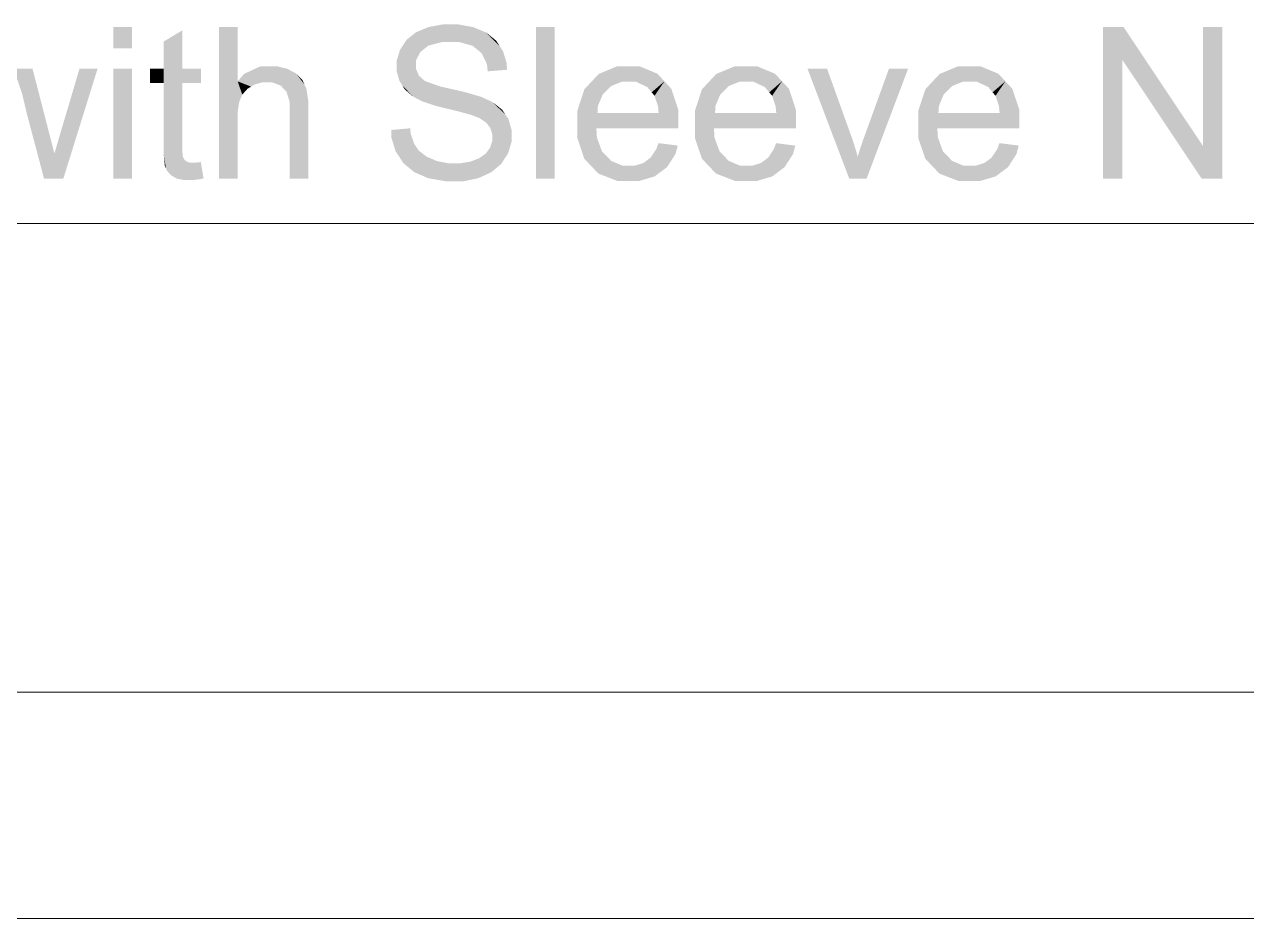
# Model space of a CAD drawing. Header units: millimetres. Extents: x 2 to 579, y 1 to 405.
# Drawn here: x 172.63 to 189.61, y 78.57 to 90.99 of the extents above; entities that cross this region are included whole.
import ezdxf

# ---------------------------------------------------------------- set-up
doc = ezdxf.new("R2010")
doc.units = ezdxf.units.MM
doc.linetypes.add('XKITLINE00', pattern=[0])
doc.layers.add('GraphicObject', color=6, linetype='Continuous', lineweight=0)
doc.layers.add('LinkedObject', color=7, linetype='Continuous', lineweight=0)

# ---------------------------------------------------------------- blocks, each defined once
blk = doc.blocks.new('*A3')
at = {"layer": 'GraphicObject', "color": 3, "linetype": 'XKITLINE00', "lineweight": 0}
blk.add_line((113.014, 78.569), (247.574, 78.569), dxfattribs=at)
blk = doc.blocks.new('*A4')
at = {"layer": 'LinkedObject'}
for points in [[(174.126, 90.955), (173.867, 90.658), (173.867, 90.955)], [(174.126, 90.658), (173.867, 90.658), (174.126, 90.955)], [(174.825, 90.909), (174.566, 90.376), (174.566, 90.754)], [(174.566, 90.376), (174.825, 90.909), (174.566, 90.176)], [(174.825, 90.376), (174.566, 90.176), (174.825, 90.909)], [(175.594, 90.955), (175.335, 88.849), (175.335, 90.955)], [(175.594, 90.2), (175.335, 88.849), (175.594, 90.955)], [(178.073, 90.883), (178.188, 90.652), (177.941, 90.778)], [(178.246, 90.698), (178.073, 90.883), (178.16, 90.919)], [(178.188, 90.652), (178.073, 90.883), (178.246, 90.698)], [(178.247, 90.955), (178.43, 90.745), (178.16, 90.919)], [(178.16, 90.919), (178.43, 90.745), (178.246, 90.698)], [(178.44, 90.991), (178.43, 90.745), (178.247, 90.955)], [(178.546, 90.991), (178.43, 90.745), (178.44, 90.991)], [(178.43, 90.745), (178.546, 90.991), (178.556, 90.745)], [(178.546, 90.991), (178.678, 90.745), (178.556, 90.745)], [(178.869, 90.953), (178.546, 90.991), (178.663, 90.991)], [(178.958, 90.916), (178.546, 90.991), (178.869, 90.953)], [(178.861, 90.694), (178.546, 90.991), (178.958, 90.916)], [(178.678, 90.745), (178.546, 90.991), (178.861, 90.694)], [(178.958, 90.916), (178.923, 90.642), (178.861, 90.694)], [(179.048, 90.878), (178.923, 90.642), (178.958, 90.916)], [(178.923, 90.642), (179.048, 90.878), (178.985, 90.591)], [(178.985, 90.591), (179.048, 90.878), (179.233, 90.693)], [(179.233, 90.693), (179.048, 90.878), (179.185, 90.767)], [(180, 90.955), (179.741, 88.849), (179.741, 90.955)], [(180, 88.849), (179.741, 88.849), (180, 90.955)], [(187.619, 90.955), (187.887, 90.502), (187.619, 88.849)], [(187.887, 90.502), (187.619, 90.955), (187.905, 90.955)], [(187.887, 90.502), (187.905, 90.955), (188.991, 88.849)], [(188.991, 88.849), (187.905, 90.955), (189.009, 89.302)], [(189.277, 90.955), (189.009, 89.302), (189.009, 90.955)], [(189.277, 88.849), (189.009, 89.302), (189.277, 90.955)], [(177.896, 90.708), (177.805, 90.41), (177.85, 90.639)], [(178.131, 90.606), (177.805, 90.41), (177.896, 90.708)], [(177.941, 90.778), (178.188, 90.652), (177.896, 90.708)], [(177.896, 90.708), (178.188, 90.652), (178.131, 90.606)], [(177.85, 90.639), (177.805, 90.41), (177.805, 90.49)], [(178.073, 90.494), (177.805, 90.41), (178.131, 90.606)], [(179.233, 90.693), (179.058, 90.44), (178.985, 90.591)], [(179.281, 90.62), (179.058, 90.44), (179.233, 90.693)], [(179.333, 90.454), (179.058, 90.44), (179.281, 90.62)], [(172.743, 90.376), (172.6, 90.024), (172.48, 90.376)], [(172.6, 90.024), (172.743, 90.376), (172.661, 89.762)], [(172.661, 89.762), (172.743, 90.376), (172.972, 89.489)], [(173.647, 90.376), (173.134, 89.493), (173.396, 90.376)], [(173.171, 88.849), (173.134, 89.493), (173.647, 90.376)], [(174.126, 90.376), (173.867, 88.849), (173.867, 90.376)], [(174.126, 88.849), (173.867, 88.849), (174.126, 90.376)], [(174.375, 90.376), (174.566, 90.176), (174.375, 90.176)], [(174.566, 90.376), (174.566, 90.176), (174.375, 90.376)], [(174.825, 90.176), (174.566, 90.176), (174.825, 90.376)], [(175.082, 90.176), (174.825, 90.376), (175.082, 90.376)], [(174.825, 90.176), (174.825, 90.376), (175.082, 90.176)], [(175.912, 90.41), (175.594, 90.2), (175.684, 90.305)], [(176.05, 90.41), (175.594, 90.2), (175.912, 90.41)], [(175.939, 90.187), (175.594, 90.2), (176.05, 90.41)], [(175.939, 90.187), (176.05, 90.41), (175.996, 90.187)], [(175.996, 90.187), (176.05, 90.41), (176.072, 90.187)], [(176.05, 90.41), (176.191, 90.142), (176.072, 90.187)], [(176.134, 90.41), (176.191, 90.142), (176.05, 90.41)], [(176.281, 90.376), (176.191, 90.142), (176.134, 90.41)], [(176.343, 90.343), (176.191, 90.142), (176.281, 90.376)], [(177.805, 90.41), (178.073, 90.494), (178.073, 90.428)], [(178.073, 90.372), (177.805, 90.41), (178.073, 90.428)], [(177.805, 90.41), (178.073, 90.372), (177.805, 90.338)], [(177.805, 90.338), (178.073, 90.372), (177.842, 90.206)], [(177.842, 90.206), (178.073, 90.372), (177.879, 90.148)], [(177.879, 90.148), (178.073, 90.372), (178.114, 90.278)], [(179.336, 90.361), (179.058, 90.44), (179.333, 90.454)], [(179.058, 90.44), (179.336, 90.361), (179.069, 90.34)], [(181.025, 90.41), (180.611, 90.303), (180.867, 90.41)], [(180.938, 90.197), (180.611, 90.303), (181.025, 90.41)], [(180.938, 90.197), (181.025, 90.41), (181.027, 90.197)], [(181.025, 90.41), (181.125, 90.197), (181.027, 90.197)], [(181.428, 90.306), (181.025, 90.41), (181.178, 90.41)], [(181.525, 90.201), (181.025, 90.41), (181.428, 90.306)], [(181.285, 90.122), (181.025, 90.41), (181.525, 90.201)], [(181.125, 90.197), (181.025, 90.41), (181.285, 90.122)], [(182.659, 90.41), (182.245, 90.303), (182.502, 90.41)], [(182.572, 90.197), (182.245, 90.303), (182.659, 90.41)], [(182.572, 90.197), (182.659, 90.41), (182.661, 90.197)], [(182.659, 90.41), (182.759, 90.197), (182.661, 90.197)], [(183.062, 90.306), (182.659, 90.41), (182.812, 90.41)], [(183.159, 90.201), (182.659, 90.41), (183.062, 90.306)], [(182.919, 90.122), (182.659, 90.41), (183.159, 90.201)], [(182.759, 90.197), (182.659, 90.41), (182.919, 90.122)], [(183.785, 90.376), (184.093, 88.849), (183.513, 90.376)], [(184.113, 89.462), (184.093, 88.849), (183.785, 90.376)], [(184.911, 90.376), (184.307, 89.444), (184.645, 90.376)], [(184.334, 88.849), (184.307, 89.444), (184.911, 90.376)], [(185.764, 90.41), (185.349, 90.303), (185.606, 90.41)], [(185.676, 90.197), (185.349, 90.303), (185.764, 90.41)], [(185.676, 90.197), (185.764, 90.41), (185.765, 90.197)], [(185.764, 90.41), (185.864, 90.197), (185.765, 90.197)], [(186.166, 90.306), (185.764, 90.41), (185.917, 90.41)], [(186.263, 90.201), (185.764, 90.41), (186.166, 90.306)], [(186.024, 90.122), (185.764, 90.41), (186.263, 90.201)], [(185.864, 90.197), (185.764, 90.41), (186.024, 90.122)], [(187.619, 88.849), (187.887, 90.502), (187.887, 88.849)], [(175.594, 89.774), (175.335, 88.849), (175.594, 90.2)], [(175.594, 89.774), (175.594, 90.2), (175.615, 89.914)], [(175.615, 89.914), (175.594, 90.2), (175.637, 89.965)], [(175.637, 89.965), (175.594, 90.2), (175.658, 90.016)], [(175.658, 90.016), (175.594, 90.2), (175.73, 90.097)], [(175.73, 90.097), (175.594, 90.2), (175.781, 90.127)], [(175.781, 90.127), (175.594, 90.2), (175.831, 90.157)], [(175.831, 90.157), (175.594, 90.2), (175.939, 90.187)], [(176.343, 90.343), (176.233, 90.098), (176.191, 90.142)], [(176.406, 90.31), (176.233, 90.098), (176.343, 90.343)], [(176.233, 90.098), (176.406, 90.31), (176.274, 90.054)], [(176.274, 90.054), (176.406, 90.31), (176.522, 90.158)], [(176.522, 90.158), (176.406, 90.31), (176.495, 90.217)], [(178.114, 90.278), (178.028, 89.991), (177.879, 90.148)], [(178.155, 90.242), (178.028, 89.991), (178.114, 90.278)], [(178.028, 89.991), (178.155, 90.242), (178.103, 89.951)], [(178.103, 89.951), (178.155, 90.242), (178.195, 90.205)], [(178.103, 89.951), (178.195, 90.205), (178.161, 89.921)], [(178.161, 89.921), (178.195, 90.205), (178.364, 89.855)], [(178.364, 89.855), (178.195, 90.205), (178.405, 90.13)], [(180.512, 90.197), (180.314, 89.792), (180.413, 90.091)], [(180.667, 90.018), (180.314, 89.792), (180.512, 90.197)], [(180.611, 90.303), (180.788, 90.137), (180.512, 90.197)], [(180.512, 90.197), (180.788, 90.137), (180.667, 90.018)], [(180.788, 90.137), (180.611, 90.303), (180.938, 90.197)], [(181.285, 90.122), (181.525, 90.201), (181.347, 90.048)], [(181.525, 90.201), (181.387, 90), (181.347, 90.048)], [(181.387, 90), (181.525, 90.201), (181.436, 89.855)], [(181.436, 89.855), (181.525, 90.201), (181.718, 89.804)], [(181.718, 89.804), (181.525, 90.201), (181.621, 90.097)], [(182.146, 90.197), (181.948, 89.792), (182.047, 90.091)], [(182.301, 90.018), (181.948, 89.792), (182.146, 90.197)], [(182.245, 90.303), (182.423, 90.137), (182.146, 90.197)], [(182.146, 90.197), (182.423, 90.137), (182.301, 90.018)], [(182.423, 90.137), (182.245, 90.303), (182.572, 90.197)], [(182.919, 90.122), (183.159, 90.201), (182.981, 90.048)], [(183.159, 90.201), (183.021, 90), (182.981, 90.048)], [(183.021, 90), (183.159, 90.201), (183.07, 89.855)], [(183.07, 89.855), (183.159, 90.201), (183.352, 89.804)], [(183.352, 89.804), (183.159, 90.201), (183.256, 90.097)], [(185.25, 90.197), (185.052, 89.792), (185.151, 90.091)], [(185.406, 90.018), (185.052, 89.792), (185.25, 90.197)], [(185.349, 90.303), (185.527, 90.137), (185.25, 90.197)], [(185.25, 90.197), (185.527, 90.137), (185.406, 90.018)], [(185.527, 90.137), (185.349, 90.303), (185.676, 90.197)], [(186.024, 90.122), (186.263, 90.201), (186.085, 90.048)], [(186.263, 90.201), (186.126, 90), (186.085, 90.048)], [(186.126, 90), (186.263, 90.201), (186.174, 89.855)], [(186.174, 89.855), (186.263, 90.201), (186.457, 89.804)], [(186.457, 89.804), (186.263, 90.201), (186.36, 90.097)], [(174.566, 89.296), (174.825, 90.176), (174.825, 89.282)], [(174.566, 90.176), (174.825, 90.176), (174.566, 89.296)], [(176.522, 90.158), (176.316, 89.913), (176.274, 90.054)], [(176.549, 90.099), (176.316, 89.913), (176.522, 90.158)], [(176.575, 89.928), (176.316, 89.913), (176.549, 90.099)], [(177.879, 90.148), (178.028, 89.991), (177.916, 90.089)], [(178.364, 89.855), (178.405, 90.13), (178.509, 89.82)], [(178.509, 89.82), (178.405, 90.13), (178.574, 90.092)], [(178.509, 89.82), (178.574, 90.092), (178.654, 89.785)], [(178.654, 89.785), (178.574, 90.092), (178.744, 90.053)], [(178.654, 89.785), (178.744, 90.053), (178.841, 89.734)], [(178.841, 89.734), (178.744, 90.053), (178.884, 89.717)], [(178.884, 89.717), (178.744, 90.053), (178.95, 89.692)], [(178.977, 89.986), (178.95, 89.692), (178.744, 90.053)], [(180.6, 89.859), (180.314, 89.792), (180.667, 90.018)], [(182.234, 89.859), (181.948, 89.792), (182.301, 90.018)], [(185.339, 89.859), (185.052, 89.792), (185.406, 90.018)], [(176.575, 89.816), (176.316, 89.913), (176.575, 89.928)], [(176.316, 89.913), (176.575, 89.816), (176.316, 89.816)], [(179.04, 89.957), (178.95, 89.692), (178.977, 89.986)], [(178.95, 89.692), (179.04, 89.957), (179.045, 89.63)], [(179.045, 89.63), (179.04, 89.957), (179.132, 89.915)], [(179.045, 89.63), (179.132, 89.915), (179.074, 89.593)], [(179.074, 89.593), (179.132, 89.915), (179.103, 89.556)], [(179.132, 89.915), (179.312, 89.743), (179.103, 89.556)], [(179.312, 89.743), (179.132, 89.915), (179.268, 89.808)], [(180.314, 89.792), (180.6, 89.859), (180.594, 89.759)], [(181.436, 89.855), (181.718, 89.804), (181.444, 89.759)], [(181.948, 89.792), (182.234, 89.859), (182.228, 89.759)], [(183.07, 89.855), (183.352, 89.804), (183.079, 89.759)], [(185.052, 89.792), (185.339, 89.859), (185.332, 89.759)], [(186.174, 89.855), (186.457, 89.804), (186.183, 89.759)], [(172.972, 89.489), (172.903, 88.849), (172.661, 89.762)], [(175.594, 89.684), (175.335, 88.849), (175.594, 89.774)], [(175.335, 88.849), (175.594, 89.684), (175.594, 88.849)], [(176.316, 88.849), (176.575, 89.816), (176.575, 88.849)], [(176.316, 89.816), (176.575, 89.816), (176.316, 88.849)], [(179.103, 89.556), (179.312, 89.743), (179.132, 89.47)], [(179.132, 89.47), (179.312, 89.743), (179.356, 89.678)], [(179.132, 89.47), (179.356, 89.678), (179.132, 89.42)], [(179.132, 89.42), (179.356, 89.678), (179.132, 89.371)], [(179.356, 89.678), (179.4, 89.443), (179.132, 89.371)], [(179.4, 89.443), (179.356, 89.678), (179.4, 89.528)], [(180.594, 89.759), (180.314, 89.6), (180.314, 89.792)], [(180.594, 89.759), (181.718, 89.615), (180.314, 89.6)], [(181.444, 89.759), (181.718, 89.615), (180.594, 89.759)], [(181.718, 89.615), (181.444, 89.759), (181.718, 89.804)], [(182.228, 89.759), (181.948, 89.6), (181.948, 89.792)], [(182.228, 89.759), (183.352, 89.615), (181.948, 89.6)], [(183.079, 89.759), (183.352, 89.615), (182.228, 89.759)], [(183.352, 89.615), (183.079, 89.759), (183.352, 89.804)], [(185.332, 89.759), (185.052, 89.6), (185.052, 89.792)], [(185.332, 89.759), (186.457, 89.615), (185.052, 89.6)], [(186.183, 89.759), (186.457, 89.615), (185.332, 89.759)], [(186.457, 89.615), (186.183, 89.759), (186.457, 89.804)], [(178, 89.469), (177.727, 89.525), (177.991, 89.548)], [(177.727, 89.525), (177.843, 89.147), (177.73, 89.42)], [(178, 89.469), (177.843, 89.147), (177.727, 89.525)], [(181.718, 89.604), (180.314, 89.6), (181.718, 89.615)], [(181.718, 89.569), (180.314, 89.6), (181.718, 89.604)], [(180.314, 89.6), (180.509, 89.022), (180.314, 89.414)], [(180.586, 89.421), (180.509, 89.022), (180.314, 89.6)], [(180.586, 89.421), (180.314, 89.6), (180.579, 89.546)], [(181.717, 89.546), (180.314, 89.6), (181.718, 89.569)], [(180.579, 89.546), (180.314, 89.6), (181.717, 89.546)], [(183.352, 89.604), (181.948, 89.6), (183.352, 89.615)], [(183.352, 89.569), (181.948, 89.6), (183.352, 89.604)], [(181.948, 89.6), (182.144, 89.022), (181.948, 89.414)], [(182.22, 89.421), (182.144, 89.022), (181.948, 89.6)], [(182.22, 89.421), (181.948, 89.6), (182.213, 89.546)], [(183.351, 89.546), (181.948, 89.6), (183.352, 89.569)], [(182.213, 89.546), (181.948, 89.6), (183.351, 89.546)], [(186.457, 89.604), (185.052, 89.6), (186.457, 89.615)], [(186.456, 89.569), (185.052, 89.6), (186.457, 89.604)], [(185.052, 89.6), (185.248, 89.022), (185.052, 89.414)], [(185.325, 89.421), (185.248, 89.022), (185.052, 89.6)], [(185.325, 89.421), (185.052, 89.6), (185.317, 89.546)], [(186.455, 89.546), (185.052, 89.6), (186.456, 89.569)], [(185.317, 89.546), (185.052, 89.6), (186.455, 89.546)], [(173.047, 89.199), (172.903, 88.849), (172.972, 89.489)], [(173.134, 89.493), (173.171, 88.849), (173.047, 89.199)], [(177.73, 89.42), (177.843, 89.147), (177.788, 89.231)], [(178.043, 89.339), (177.843, 89.147), (178, 89.469)], [(177.843, 89.147), (178.043, 89.339), (177.898, 89.063)], [(177.898, 89.063), (178.043, 89.339), (178.049, 88.938)], [(178.077, 89.289), (178.049, 88.938), (178.043, 89.339)], [(179.102, 89.281), (179.4, 89.443), (179.352, 89.201)], [(179.132, 89.371), (179.4, 89.443), (179.102, 89.281)], [(179.352, 89.201), (179.4, 89.443), (179.4, 89.359)], [(180.314, 89.414), (180.509, 89.022), (180.411, 89.125)], [(180.657, 89.228), (180.509, 89.022), (180.586, 89.421)], [(181.71, 89.308), (181.412, 89.26), (181.442, 89.342)], [(181.948, 89.414), (182.144, 89.022), (182.046, 89.125)], [(182.291, 89.228), (182.144, 89.022), (182.22, 89.421)], [(183.344, 89.308), (183.046, 89.26), (183.076, 89.342)], [(184.14, 89.388), (184.093, 88.849), (184.113, 89.462)], [(184.188, 89.234), (184.093, 88.849), (184.14, 89.388)], [(184.276, 89.36), (184.334, 88.849), (184.228, 89.214)], [(184.307, 89.444), (184.334, 88.849), (184.276, 89.36)], [(185.052, 89.414), (185.248, 89.022), (185.15, 89.125)], [(185.396, 89.228), (185.248, 89.022), (185.325, 89.421)], [(186.448, 89.308), (186.151, 89.26), (186.18, 89.342)], [(172.903, 88.849), (173.047, 89.199), (173.171, 88.849)], [(174.825, 89.282), (174.566, 89.18), (174.566, 89.296)], [(174.825, 89.227), (174.566, 89.18), (174.825, 89.282)], [(174.825, 89.227), (174.598, 88.99), (174.566, 89.18)], [(174.566, 89.18), (174.598, 88.99), (174.582, 89.027)], [(174.832, 89.155), (174.598, 88.99), (174.825, 89.227)], [(178.111, 89.238), (178.049, 88.938), (178.077, 89.289)], [(178.111, 89.238), (178.145, 88.897), (178.049, 88.938)], [(178.217, 89.156), (178.145, 88.897), (178.111, 89.238)], [(179.043, 89.198), (179.304, 89.127), (178.952, 89.133)], [(179.073, 89.24), (179.352, 89.201), (179.043, 89.198)], [(179.304, 89.127), (179.043, 89.198), (179.352, 89.201)], [(179.102, 89.281), (179.352, 89.201), (179.073, 89.24)], [(180.509, 89.022), (180.657, 89.228), (180.607, 88.919)], [(180.721, 89.162), (180.607, 88.919), (180.657, 89.228)], [(181.332, 89.141), (181.71, 89.308), (181.561, 89.009)], [(181.412, 89.26), (181.71, 89.308), (181.332, 89.141)], [(181.561, 89.009), (181.71, 89.308), (181.678, 89.191)], [(182.144, 89.022), (182.291, 89.228), (182.242, 88.919)], [(182.355, 89.162), (182.242, 88.919), (182.291, 89.228)], [(182.967, 89.141), (183.344, 89.308), (183.195, 89.009)], [(183.046, 89.26), (183.344, 89.308), (182.967, 89.141)], [(183.195, 89.009), (183.344, 89.308), (183.312, 89.191)], [(184.211, 89.154), (184.093, 88.849), (184.188, 89.234)], [(184.228, 89.214), (184.334, 88.849), (184.211, 89.154)], [(185.248, 89.022), (185.396, 89.228), (185.346, 88.919)], [(185.459, 89.162), (185.346, 88.919), (185.396, 89.228)], [(186.071, 89.141), (186.448, 89.308), (186.3, 89.009)], [(186.151, 89.26), (186.448, 89.308), (186.071, 89.141)], [(186.3, 89.009), (186.448, 89.308), (186.417, 89.191)], [(189.009, 89.302), (189.277, 88.849), (188.991, 88.849)], [(174.839, 89.139), (174.598, 88.99), (174.832, 89.155)], [(174.598, 88.99), (174.839, 89.139), (174.846, 89.124)], [(174.598, 88.99), (174.846, 89.124), (174.614, 88.954)], [(174.614, 88.954), (174.846, 89.124), (174.668, 88.895)], [(174.668, 88.895), (174.846, 89.124), (174.707, 88.873)], [(174.707, 88.873), (174.846, 89.124), (174.868, 89.098)], [(174.868, 89.098), (174.746, 88.85), (174.707, 88.873)], [(174.883, 89.089), (174.746, 88.85), (174.868, 89.098)], [(174.898, 89.08), (174.746, 88.85), (174.883, 89.089)], [(174.746, 88.85), (174.898, 89.08), (174.855, 88.828)], [(174.855, 88.828), (174.898, 89.08), (174.925, 88.828)], [(174.925, 88.828), (174.898, 89.08), (174.942, 89.07)], [(174.942, 89.07), (174.968, 88.828), (174.925, 88.828)], [(174.97, 89.07), (174.968, 88.828), (174.942, 89.07)], [(174.97, 89.07), (175.066, 88.84), (174.968, 88.828)], [(174.991, 89.07), (175.066, 88.84), (174.97, 89.07)], [(175.066, 88.84), (174.991, 89.07), (175.047, 89.075)], [(175.12, 88.851), (175.047, 89.075), (175.082, 89.079)], [(175.066, 88.84), (175.047, 89.075), (175.12, 88.851)], [(178.145, 88.897), (178.217, 89.156), (178.241, 88.855)], [(178.289, 89.125), (178.241, 88.855), (178.217, 89.156)], [(178.36, 89.093), (178.241, 88.855), (178.289, 89.125)], [(178.36, 89.093), (178.48, 88.813), (178.241, 88.855)], [(178.521, 89.062), (178.48, 88.813), (178.36, 89.093)], [(178.521, 89.062), (178.623, 88.813), (178.48, 88.813)], [(178.611, 89.062), (178.623, 88.813), (178.521, 89.062)], [(178.611, 89.062), (178.735, 88.813), (178.623, 88.813)], [(178.69, 89.062), (178.735, 88.813), (178.611, 89.062)], [(178.831, 89.086), (179.028, 88.896), (178.69, 89.062)], [(178.69, 89.062), (179.028, 88.896), (178.735, 88.813)], [(178.891, 89.109), (179.256, 89.053), (178.831, 89.086)], [(179.118, 88.937), (178.831, 89.086), (179.256, 89.053)], [(179.028, 88.896), (178.831, 89.086), (179.118, 88.937)], [(178.952, 89.133), (179.256, 89.053), (178.891, 89.109)], [(178.952, 89.133), (179.304, 89.127), (179.256, 89.053)], [(180.785, 89.095), (180.607, 88.919), (180.721, 89.162)], [(180.785, 89.095), (181.04, 88.816), (180.607, 88.919)], [(180.944, 89.028), (181.04, 88.816), (180.785, 89.095)], [(181.04, 89.028), (181.04, 88.816), (180.944, 89.028)], [(181.111, 89.028), (181.476, 88.945), (181.04, 88.816)], [(181.111, 89.028), (181.04, 88.816), (181.04, 89.028)], [(181.232, 89.066), (181.476, 88.945), (181.111, 89.028)], [(181.282, 89.103), (181.561, 89.009), (181.232, 89.066)], [(181.476, 88.945), (181.232, 89.066), (181.561, 89.009)], [(181.332, 89.141), (181.561, 89.009), (181.282, 89.103)], [(182.419, 89.095), (182.242, 88.919), (182.355, 89.162)], [(182.419, 89.095), (182.674, 88.816), (182.242, 88.919)], [(182.578, 89.028), (182.674, 88.816), (182.419, 89.095)], [(182.674, 89.028), (182.674, 88.816), (182.578, 89.028)], [(182.745, 89.028), (183.11, 88.945), (182.674, 88.816)], [(182.745, 89.028), (182.674, 88.816), (182.674, 89.028)], [(182.866, 89.066), (183.11, 88.945), (182.745, 89.028)], [(182.916, 89.103), (183.195, 89.009), (182.866, 89.066)], [(183.11, 88.945), (182.866, 89.066), (183.195, 89.009)], [(182.967, 89.141), (183.195, 89.009), (182.916, 89.103)], [(184.211, 89.154), (184.334, 88.849), (184.093, 88.849)], [(185.523, 89.095), (185.346, 88.919), (185.459, 89.162)], [(185.523, 89.095), (185.778, 88.816), (185.346, 88.919)], [(185.683, 89.028), (185.778, 88.816), (185.523, 89.095)], [(185.778, 89.028), (185.778, 88.816), (185.683, 89.028)], [(185.849, 89.028), (186.214, 88.945), (185.778, 88.816)], [(185.849, 89.028), (185.778, 88.816), (185.778, 89.028)], [(185.97, 89.066), (186.214, 88.945), (185.849, 89.028)], [(186.021, 89.103), (186.3, 89.009), (185.97, 89.066)], [(186.214, 88.945), (185.97, 89.066), (186.3, 89.009)], [(186.071, 89.141), (186.3, 89.009), (186.021, 89.103)], [(178.735, 88.813), (179.028, 88.896), (178.938, 88.855)], [(180.607, 88.919), (181.04, 88.816), (180.872, 88.816)], [(181.04, 88.816), (181.476, 88.945), (181.172, 88.816)], [(181.172, 88.816), (181.476, 88.945), (181.39, 88.88)], [(182.242, 88.919), (182.674, 88.816), (182.507, 88.816)], [(182.674, 88.816), (183.11, 88.945), (182.807, 88.816)], [(182.807, 88.816), (183.11, 88.945), (183.025, 88.88)], [(185.346, 88.919), (185.778, 88.816), (185.611, 88.816)], [(185.778, 88.816), (186.214, 88.945), (185.911, 88.816)], [(185.911, 88.816), (186.214, 88.945), (186.129, 88.88)]]:
    blk.add_hatch(color=7, dxfattribs=at).paths.add_polyline_path(points, flags=17)
at = {"layer": 'LinkedObject', "color": 7, "linetype": 'XKITLINE00', "lineweight": 0}
for p, q in [((171.548, 88.226), (173.671, 88.226)), ((173.671, 88.226), (174.324, 88.226)), ((174.324, 88.226), (175.141, 88.226)), ((175.141, 88.226), (176.775, 88.226)), ((176.775, 88.226), (177.593, 88.226)), ((177.593, 88.226), (179.553, 88.226)), ((179.553, 88.226), (180.206, 88.226)), ((180.206, 88.226), (181.84, 88.226)), ((181.84, 88.226), (183.475, 88.226)), ((183.475, 88.226), (184.945, 88.226)), ((184.945, 88.226), (186.579, 88.226)), ((186.579, 88.226), (187.396, 88.226)), ((187.396, 88.226), (189.519, 88.226)), ((189.519, 88.226), (191.153, 88.226))]:
    blk.add_line(p, q, dxfattribs=at)
at = {"layer": 'LinkedObject', "color": 2, "linetype": 'XKITLINE00', "lineweight": 0}
blk.add_line((219.846, 81.712), (135.694, 81.712), dxfattribs=at)

msp = doc.modelspace()

# ---------------------------------------------------------------- block references
at = {"lineweight": 0}
for name in ['*A3', '*A4']:
    msp.add_blockref(name, (0, 0), dxfattribs=at)

doc.saveas('drawing.dxf')
